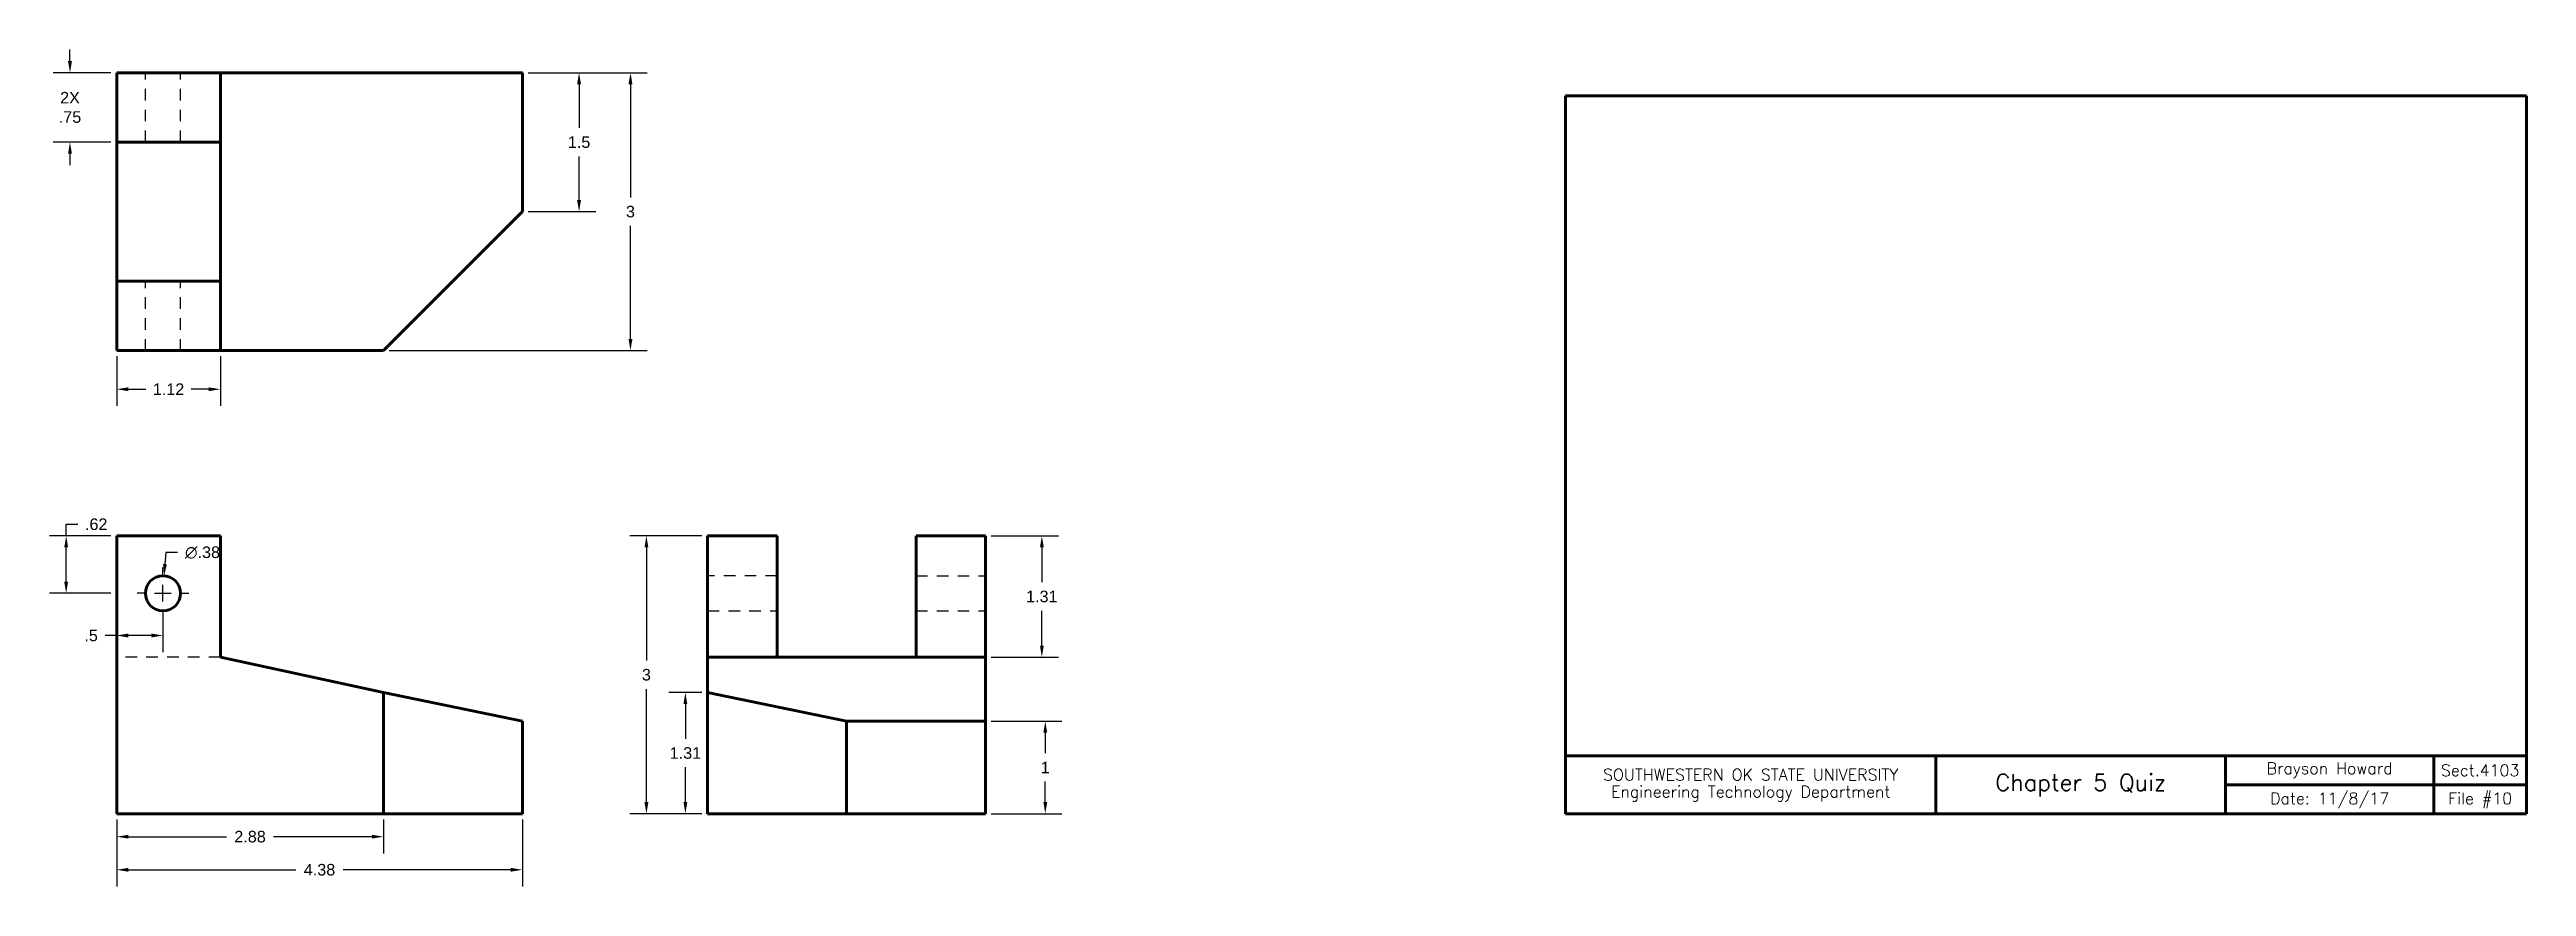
# Model space of a CAD drawing. Header units: inches. Extents: x -16.4 to 10.4, y -0.8 to 8.2.
import ezdxf
from ezdxf.enums import TextEntityAlignment as Align

# ---------------------------------------------------------------- set-up
doc = ezdxf.new("R2010")
doc.units = ezdxf.units.IN
doc.header["$MEASUREMENT"] = 0
doc.linetypes.add('CENTER2', pattern=[1.125, 0.75, -0.125, 0.125, -0.125])
doc.linetypes.add('HIDDEN2', pattern=[0.1875, 0.125, -0.0625])
doc.layers.add('Borders', color=1, linetype='Continuous', lineweight=60)
doc.layers.add('Object', color=7, linetype='Continuous', lineweight=60)
for name, color, linetype in [('Center', 5, 'CENTER2'), ('Dimensions', 5, 'Continuous'), ('Hidden', 104, 'HIDDEN2'), ('Text', 5, 'Continuous')]:
    doc.layers.add(name, color=color, linetype=linetype)
doc.styles.add('Romans', font='romans.shx')
doc.styles.get("Standard").update_dxf_attribs({"font": 'arial.ttf'})
doc.dimstyles.get("Standard").update_dxf_attribs({"dimtxt": 0.18, "dimasz": 0.18, "dimexe": 0.18, "dimexo": 0.0625, "dimgap": 0.09, "dimtad": 0, "dimtih": 1, "dimtoh": 1, "dimdec": 4, "dimzin": 0, "dimdsep": 46, "dimtxsty": 'Standard', "dimcen": 0.09, "dimadec": 0, "dimazin": 0, "dimtfac": 1, "dimtdec": 4, "dimtofl": 0, "dimtmove": 0, "dimatfit": 3, "dimfxl": 1, "dimtolj": 1, "dimtzin": 0, "dimarcsym": 0})

# ---------------------------------------------------------------- blocks, each defined once
blk = doc.blocks.new('*D2')
at = {"layer": 'Defpoints', "color": 0, "transparency": 16777216}
for p in [(-15.641, 0), (-11.261, 0), (-11.261, -0.605)]:
    blk.add_point(p, dxfattribs=at)
at = {"layer": 'Dimensions', "color": 0, "lineweight": -2, "transparency": 16777216}
for p, q in [((-15.641, -0.062), (-15.641, -0.785)), ((-11.261, -0.062), (-11.261, -0.785)), ((-15.516, -0.605), (-13.706, -0.605)), ((-11.386, -0.605), (-13.196, -0.605))]:
    blk.add_line(p, q, dxfattribs=at)
at = {"layer": 'Dimensions', "color": 0, "transparency": 16777216}
for points in [[(-15.516, -0.584), (-15.516, -0.626), (-15.641, -0.605)], [(-11.386, -0.584), (-11.386, -0.626), (-11.261, -0.605)]]:
    blk.add_solid(points, dxfattribs=at)
at = {"layer": 'Dimensions', "color": 0, "transparency": 16777216, "insert": (-13.451, -0.605), "char_height": 0.125, "attachment_point": 5}
blk.add_mtext('\\A1;4.38', dxfattribs=at)
blk = doc.blocks.new('*D5')
at = {"layer": 'Defpoints', "color": 0, "transparency": 16777216}
for p in [(-9.261, 1.31), (-9.501, 0), (-9.261, 0)]:
    blk.add_point(p, dxfattribs=at)
at = {"layer": 'Dimensions', "color": 0, "lineweight": -2, "transparency": 16777216}
for p, q in [((-9.324, 1.31), (-9.681, 1.31)), ((-9.501, 1.185), (-9.501, 0.809)), ((-9.501, 0.125), (-9.501, 0.501)), ((-9.324, 0), (-9.681, 0))]:
    blk.add_line(p, q, dxfattribs=at)
at = {"layer": 'Dimensions', "color": 0, "transparency": 16777216}
for points in [[(-9.522, 1.185), (-9.481, 1.185), (-9.501, 1.31)], [(-9.522, 0.125), (-9.481, 0.125), (-9.501, 0)]]:
    blk.add_solid(points, dxfattribs=at)
at = {"layer": 'Dimensions', "color": 0, "transparency": 16777216, "insert": (-9.501, 0.655), "char_height": 0.125, "attachment_point": 5}
blk.add_mtext('\\A1;1.31', dxfattribs=at)
blk = doc.blocks.new('*D6')
at = {"layer": 'Defpoints', "color": 0, "transparency": 16777216}
for p in [(-9.922, 3), (-9.261, 3), (-9.261, 0)]:
    blk.add_point(p, dxfattribs=at)
at = {"layer": 'Dimensions', "color": 0, "lineweight": -2, "transparency": 16777216}
for p, q in [((-9.324, 3), (-10.102, 3)), ((-9.922, 2.875), (-9.922, 1.654)), ((-9.922, 0.125), (-9.922, 1.346)), ((-9.324, 0), (-10.102, 0))]:
    blk.add_line(p, q, dxfattribs=at)
at = {"layer": 'Dimensions', "color": 0, "transparency": 16777216}
for points in [[(-9.943, 2.875), (-9.901, 2.875), (-9.922, 3)], [(-9.943, 0.125), (-9.901, 0.125), (-9.922, 0)]]:
    blk.add_solid(points, dxfattribs=at)
at = {"layer": 'Dimensions', "color": 0, "transparency": 16777216, "insert": (-9.922, 1.5), "char_height": 0.125, "attachment_point": 5}
blk.add_mtext('\\A1;3', dxfattribs=at)
blk = doc.blocks.new('*D8')
at = {"layer": 'Defpoints', "color": 0, "transparency": 16777216}
for p in [(-15.641, 0), (-12.761, 0), (-12.761, -0.248)]:
    blk.add_point(p, dxfattribs=at)
at = {"layer": 'Dimensions', "color": 0, "lineweight": -2, "transparency": 16777216}
for p, q in [((-15.641, -0.062), (-15.641, -0.428)), ((-15.516, -0.248), (-14.455, -0.248)), ((-12.886, -0.248), (-13.948, -0.248)), ((-12.761, -0.062), (-12.761, -0.428))]:
    blk.add_line(p, q, dxfattribs=at)
at = {"layer": 'Dimensions', "color": 0, "transparency": 16777216}
for points in [[(-15.516, -0.227), (-15.516, -0.268), (-15.641, -0.248)], [(-12.886, -0.227), (-12.886, -0.268), (-12.761, -0.248)]]:
    blk.add_solid(points, dxfattribs=at)
at = {"layer": 'Dimensions', "color": 0, "transparency": 16777216, "insert": (-14.201, -0.248), "char_height": 0.125, "attachment_point": 5}
blk.add_mtext('\\A1;2.88', dxfattribs=at)
blk = doc.blocks.new('*D9')
at = {"layer": 'Defpoints', "color": 0, "transparency": 16777216}
for p in [(-15.641, 5), (-14.521, 5), (-14.521, 4.583)]:
    blk.add_point(p, dxfattribs=at)
at = {"layer": 'Dimensions', "color": 0, "lineweight": -2, "transparency": 16777216}
for p, q in [((-15.641, 4.938), (-15.641, 4.403)), ((-14.521, 4.938), (-14.521, 4.403)), ((-15.516, 4.583), (-15.327, 4.583)), ((-14.646, 4.583), (-14.835, 4.583))]:
    blk.add_line(p, q, dxfattribs=at)
at = {"layer": 'Dimensions', "color": 0, "transparency": 16777216}
for points in [[(-15.516, 4.603), (-15.516, 4.562), (-15.641, 4.583)], [(-14.646, 4.603), (-14.646, 4.562), (-14.521, 4.583)]]:
    blk.add_solid(points, dxfattribs=at)
at = {"layer": 'Dimensions', "color": 0, "transparency": 16777216, "insert": (-15.081, 4.583), "char_height": 0.125, "attachment_point": 5}
blk.add_mtext('\\A1;1.12', dxfattribs=at)
blk = doc.blocks.new('*D10')
at = {"layer": 'Defpoints', "color": 0, "transparency": 16777216}
for p in [(-16.186, 3), (-15.641, 3), (-15.641, 2.38)]:
    blk.add_point(p, dxfattribs=at)
at = {"layer": 'Dimensions', "color": 0, "lineweight": -2, "transparency": 16777216}
for p, q in [((-15.704, 3), (-16.366, 3)), ((-16.186, 3), (-16.186, 3.125)), ((-16.186, 3.125), (-16.061, 3.125)), ((-16.186, 2.505), (-16.186, 2.875)), ((-15.704, 2.38), (-16.366, 2.38))]:
    blk.add_line(p, q, dxfattribs=at)
at = {"layer": 'Dimensions', "color": 0, "transparency": 16777216}
for points in [[(-16.207, 2.875), (-16.165, 2.875), (-16.186, 3)], [(-16.207, 2.505), (-16.165, 2.505), (-16.186, 2.38)]]:
    blk.add_solid(points, dxfattribs=at)
at = {"layer": 'Dimensions', "color": 0, "transparency": 16777216, "insert": (-15.862, 3.125), "char_height": 0.125, "attachment_point": 5}
blk.add_mtext('\\A1;.62', dxfattribs=at)
blk = doc.blocks.new('*D11')
at = {"layer": 'Defpoints', "color": 0, "transparency": 16777216}
for p in [(-15.641, 2.19), (-15.141, 2.19), (-15.641, 1.924)]:
    blk.add_point(p, dxfattribs=at)
at = {"layer": 'Dimensions', "color": 0, "lineweight": -2, "transparency": 16777216}
for p, q in [((-15.641, 1.924), (-15.766, 1.924)), ((-15.641, 2.127), (-15.641, 1.744)), ((-15.266, 1.924), (-15.516, 1.924)), ((-15.141, 2.127), (-15.141, 1.744))]:
    blk.add_line(p, q, dxfattribs=at)
at = {"layer": 'Dimensions', "color": 0, "transparency": 16777216}
for points in [[(-15.516, 1.945), (-15.516, 1.903), (-15.641, 1.924)], [(-15.266, 1.945), (-15.266, 1.903), (-15.141, 1.924)]]:
    blk.add_solid(points, dxfattribs=at)
at = {"layer": 'Dimensions', "color": 0, "transparency": 16777216, "insert": (-15.917, 1.924), "char_height": 0.125, "attachment_point": 5}
blk.add_mtext('\\A1;.5', dxfattribs=at)
blk = doc.blocks.new('*D12')
at = {"layer": 'Center', "color": 0, "lineweight": -2, "transparency": 16777216}
for p, q in [((-15.111, 2.819), (-15.12, 2.694)), ((-14.986, 2.819), (-15.111, 2.819)), ((-15.141, 2.56), (-15.141, 2.66)), ((-15.141, 2.29), (-15.141, 2.47)), ((-15.321, 2.38), (-15.421, 2.38)), ((-15.231, 2.38), (-15.051, 2.38)), ((-15.141, 2.2), (-15.141, 2.1)), ((-14.961, 2.38), (-14.861, 2.38))]:
    blk.add_line(p, q, dxfattribs=at)
at = {"layer": 'Center', "color": 0, "transparency": 16777216}
blk.add_solid([(-15.14, 2.696), (-15.099, 2.693), (-15.128, 2.57)], dxfattribs=at)
at = {"layer": 'Defpoints', "color": 0, "transparency": 16777216}
for p in [(-15.128, 2.57), (-15.154, 2.19)]:
    blk.add_point(p, dxfattribs=at)
at = {"layer": 'Center', "color": 0, "transparency": 16777216, "insert": (-14.714, 2.819), "char_height": 0.125, "attachment_point": 5}
blk.add_mtext('\\A1;∅.38', dxfattribs=at)
blk = doc.blocks.new('*D13')
at = {"layer": 'Defpoints', "color": 0, "transparency": 16777216}
for p in [(-6.261, 3), (-6.261, 1.69), (-5.653, 1.69)]:
    blk.add_point(p, dxfattribs=at)
at = {"layer": 'Dimensions', "color": 0, "lineweight": -2, "transparency": 16777216}
for p, q in [((-6.199, 3), (-5.473, 3)), ((-5.653, 2.875), (-5.653, 2.499)), ((-5.653, 1.815), (-5.653, 2.191)), ((-6.199, 1.69), (-5.473, 1.69))]:
    blk.add_line(p, q, dxfattribs=at)
at = {"layer": 'Dimensions', "color": 0, "transparency": 16777216}
for points in [[(-5.673, 2.875), (-5.632, 2.875), (-5.653, 3)], [(-5.673, 1.815), (-5.632, 1.815), (-5.653, 1.69)]]:
    blk.add_solid(points, dxfattribs=at)
at = {"layer": 'Dimensions', "color": 0, "transparency": 16777216, "insert": (-5.653, 2.345), "char_height": 0.125, "attachment_point": 5}
blk.add_mtext('\\A1;1.31', dxfattribs=at)
blk = doc.blocks.new('*D15')
at = {"layer": 'Defpoints', "color": 0, "transparency": 16777216}
for p in [(-6.261, 1), (-6.261, 0), (-5.616, 0)]:
    blk.add_point(p, dxfattribs=at)
at = {"layer": 'Dimensions', "color": 0, "lineweight": -2, "transparency": 16777216}
for p, q in [((-6.199, 1), (-5.436, 1)), ((-5.616, 0.875), (-5.616, 0.653)), ((-5.616, 0.125), (-5.616, 0.347)), ((-6.199, 0), (-5.436, 0))]:
    blk.add_line(p, q, dxfattribs=at)
at = {"layer": 'Dimensions', "color": 0, "transparency": 16777216}
for points in [[(-5.636, 0.875), (-5.595, 0.875), (-5.616, 1)], [(-5.636, 0.125), (-5.595, 0.125), (-5.616, 0)]]:
    blk.add_solid(points, dxfattribs=at)
at = {"layer": 'Dimensions', "color": 0, "transparency": 16777216, "insert": (-5.616, 0.5), "char_height": 0.125, "attachment_point": 5}
blk.add_mtext('\\A1;1', dxfattribs=at)
blk = doc.blocks.new('*D16')
at = {"layer": 'Defpoints', "color": 0, "transparency": 16777216}
for p in [(-11.261, 8), (-12.761, 5), (-10.094, 5)]:
    blk.add_point(p, dxfattribs=at)
at = {"layer": 'Dimensions', "color": 0, "lineweight": -2, "transparency": 16777216}
for p, q in [((-11.199, 8), (-9.914, 8)), ((-10.094, 7.875), (-10.094, 6.654)), ((-10.094, 5.125), (-10.094, 6.346)), ((-12.699, 5), (-9.914, 5))]:
    blk.add_line(p, q, dxfattribs=at)
at = {"layer": 'Dimensions', "color": 0, "transparency": 16777216}
for points in [[(-10.115, 7.875), (-10.073, 7.875), (-10.094, 8)], [(-10.115, 5.125), (-10.073, 5.125), (-10.094, 5)]]:
    blk.add_solid(points, dxfattribs=at)
at = {"layer": 'Dimensions', "color": 0, "transparency": 16777216, "insert": (-10.094, 6.5), "char_height": 0.125, "attachment_point": 5}
blk.add_mtext('\\A1;3', dxfattribs=at)
blk = doc.blocks.new('*D17')
at = {"layer": 'Defpoints', "color": 0, "transparency": 16777216}
for p in [(-11.261, 8), (-11.261, 6.5), (-10.649, 6.5)]:
    blk.add_point(p, dxfattribs=at)
at = {"layer": 'Dimensions', "color": 0, "lineweight": -2, "transparency": 16777216}
for p, q in [((-11.199, 8), (-10.469, 8)), ((-10.649, 7.875), (-10.649, 7.404)), ((-10.649, 6.625), (-10.649, 7.096)), ((-11.199, 6.5), (-10.469, 6.5))]:
    blk.add_line(p, q, dxfattribs=at)
at = {"layer": 'Dimensions', "color": 0, "transparency": 16777216}
for points in [[(-10.67, 7.875), (-10.628, 7.875), (-10.649, 8)], [(-10.67, 6.625), (-10.628, 6.625), (-10.649, 6.5)]]:
    blk.add_solid(points, dxfattribs=at)
at = {"layer": 'Dimensions', "color": 0, "transparency": 16777216, "insert": (-10.649, 7.25), "char_height": 0.125, "attachment_point": 5}
blk.add_mtext('\\A1;1.5', dxfattribs=at)
blk = doc.blocks.new('*D18')
at = {"layer": 'Defpoints', "color": 0, "transparency": 16777216}
for p in [(-15.641, 8), (-16.145, 7.25), (-15.641, 7.25)]:
    blk.add_point(p, dxfattribs=at)
at = {"layer": 'Dimensions', "color": 0, "lineweight": -2, "transparency": 16777216}
for p, q in [((-16.145, 8.125), (-16.145, 8.25)), ((-15.704, 8), (-16.325, 8)), ((-15.704, 7.25), (-16.325, 7.25)), ((-16.145, 7.125), (-16.145, 7))]:
    blk.add_line(p, q, dxfattribs=at)
at = {"layer": 'Dimensions', "color": 0, "transparency": 16777216}
for points in [[(-16.166, 8.125), (-16.124, 8.125), (-16.145, 8)], [(-16.166, 7.125), (-16.124, 7.125), (-16.145, 7.25)]]:
    blk.add_solid(points, dxfattribs=at)
at = {"layer": 'Dimensions', "color": 0, "transparency": 16777216, "insert": (-16.145, 7.625), "char_height": 0.125, "attachment_point": 5}
blk.add_mtext('\\A1;2X\\P.75', dxfattribs=at)

msp = doc.modelspace()

# ---------------------------------------------------------------- linework, layer by layer
at = {"layer": 'Borders'}
for p, q in [((10.375, 7.75), (0, 7.75)), ((0, 7.75), (0, 0)), ((10.375, 0), (10.375, 7.75)), ((0, 0.625), (10.375, 0.625)), ((4, 0.625), (4, 0)), ((7.125, 0), (7.125, 0.625)), ((9.375, 0), (9.375, 0.625)), ((7.125, 0.312), (10.375, 0.312)), ((0, 0), (10.375, 0))]:
    msp.add_line(p, q, dxfattribs=at)
at = {"layer": 'Hidden'}
for p, q in [((-15.331, 7.25), (-15.331, 8)), ((-14.951, 7.25), (-14.951, 8)), ((-15.331, 5), (-15.331, 5.75)), ((-14.951, 5), (-14.951, 5.75)), ((-8.511, 2.57), (-9.261, 2.57)), ((-7.011, 2.57), (-6.261, 2.57)), ((-9.261, 2.19), (-8.511, 2.19)), ((-7.011, 2.19), (-6.261, 2.19)), ((-14.521, 1.69), (-15.641, 1.69))]:
    msp.add_line(p, q, dxfattribs=at)
at = {"layer": 'Object'}
for p, q in [((-11.261, 8), (-15.641, 8)), ((-15.641, 8), (-15.641, 5)), ((-14.521, 5), (-14.521, 8)), ((-11.261, 6.5), (-11.261, 8)), ((-14.521, 7.25), (-15.641, 7.25)), ((-11.261, 6.5), (-12.761, 5)), ((-14.521, 5.75), (-15.641, 5.75)), ((-15.641, 5), (-12.761, 5)), ((-15.641, 0), (-15.641, 3)), ((-15.641, 3), (-14.521, 3)), ((-14.521, 3), (-14.521, 1.69)), ((-9.261, 3), (-9.261, 0)), ((-8.511, 3), (-9.261, 3)), ((-8.511, 3), (-8.511, 1.69)), ((-6.261, 3), (-7.011, 3)), ((-7.011, 3), (-7.011, 1.69)), ((-6.261, 0), (-6.261, 3)), ((-14.521, 1.69), (-12.761, 1.31)), ((-6.261, 1.69), (-9.261, 1.69)), ((-12.761, 0), (-12.761, 1.31)), ((-12.761, 1.31), (-11.261, 1)), ((-9.261, 1.31), (-7.761, 1)), ((-11.261, 0), (-11.261, 1)), ((-6.261, 1), (-7.761, 1)), ((-7.761, 1), (-7.761, 1)), ((-7.761, 1), (-7.761, 0)), ((-15.641, 0), (-12.761, 0)), ((-12.761, 0), (-11.261, 0)), ((-9.261, 0), (-6.261, 0))]:
    msp.add_line(p, q, dxfattribs=at)
msp.add_circle((-15.141, 2.38), 0.19, dxfattribs=at)

# ---------------------------------------------------------------- texts
at = {"layer": 'Text', "style": 'Romans'}
for s, height, p in [('Brayson Howard', 0.125, (8.25, 0.469)), ('SOUTHWESTERN OK STATE UNIVERSITY', 0.125, (2, 0.422)), ('Engineering Technology Department', 0.125, (2, 0.22)), ('Chapter 5 Quiz', 0.18, (5.562, 0.312)), ('Sect.4103', 0.125, (9.875, 0.469)), ('Date: 11/8/17', 0.125, (8.25, 0.156)), ('File #10', 0.125, (9.875, 0.156))]:
    msp.add_text(s, height=height, dxfattribs=at).set_placement(p, align=Align.MIDDLE)

# ---------------------------------------------------------------- dimensions: what is measured, and where the dimension line sits
at = {"layer": 'Center'}
dim = msp.add_diameter_dim_2p(p1=(-15.154, 2.19), p2=(-15.128, 2.57), dimstyle='Standard', override={"dimtxt": 0.125, "dimasz": 0.125, "dimdec": 2, "dimzin": 12, "dimcen": -0.09, "dimtdec": 2}, dxfattribs=at)
dim.commit()
dim.dimension.update_dxf_attribs({"geometry": '*D12', "text_midpoint": (-14.714, 2.819)})
at = {"layer": 'Dimensions'}
dim = msp.add_linear_dim(base=(-16.145, 7.25), p1=(-15.641, 8), p2=(-15.641, 7.25), angle=90, text='2X\\P<>', dimstyle='Standard', override={"dimtxt": 0.125, "dimasz": 0.125, "dimdec": 2, "dimzin": 12, "dimcen": -0.09, "dimtdec": 2}, dxfattribs=at)
dim.commit()
dim.dimension.update_dxf_attribs({"geometry": '*D18', "text_midpoint": (-16.145, 7.625)})
for base, p1, p2, picture, middle in [((-10.094, 5), (-11.261, 8), (-12.761, 5), '*D16', (-10.094, 6.5)), ((-10.649, 6.5), (-11.261, 8), (-11.261, 6.5), '*D17', (-10.649, 7.25)), ((-16.186, 3), (-15.641, 2.38), (-15.641, 3), '*D10', (-15.862, 3.125)), ((-9.922, 3), (-9.261, 0), (-9.261, 3), '*D6', (-9.922, 1.5)), ((-5.653, 1.69), (-6.261, 3), (-6.261, 1.69), '*D13', (-5.653, 2.345)), ((-9.501, 0), (-9.261, 1.31), (-9.261, 0), '*D5', (-9.501, 0.655)), ((-5.616, 0), (-6.261, 1), (-6.261, 0), '*D15', (-5.616, 0.5))]:
    dim = msp.add_linear_dim(base=base, p1=p1, p2=p2, angle=90, dimstyle='Standard', override={"dimtxt": 0.125, "dimasz": 0.125, "dimdec": 2, "dimzin": 12, "dimcen": -0.09, "dimtdec": 2}, dxfattribs=at)
    dim.commit()
    dim.dimension.update_dxf_attribs({"geometry": picture, "text_midpoint": middle})
for base, p1, p2, picture, middle in [((-14.521, 4.583), (-15.641, 5), (-14.521, 5), '*D9', (-15.081, 4.583)), ((-15.641, 1.924), (-15.141, 2.19), (-15.641, 2.19), '*D11', (-15.917, 1.924)), ((-11.261, -0.605), (-15.641, 0), (-11.261, 0), '*D2', (-13.451, -0.605)), ((-12.761, -0.248), (-15.641, 0), (-12.761, 0), '*D8', (-14.201, -0.248))]:
    dim = msp.add_linear_dim(base=base, p1=p1, p2=p2, dimstyle='Standard', override={"dimtxt": 0.125, "dimasz": 0.125, "dimdec": 2, "dimzin": 12, "dimcen": -0.09, "dimtdec": 2}, dxfattribs=at)
    dim.commit()
    dim.dimension.update_dxf_attribs({"geometry": picture, "text_midpoint": middle})

doc.saveas('drawing.dxf')
